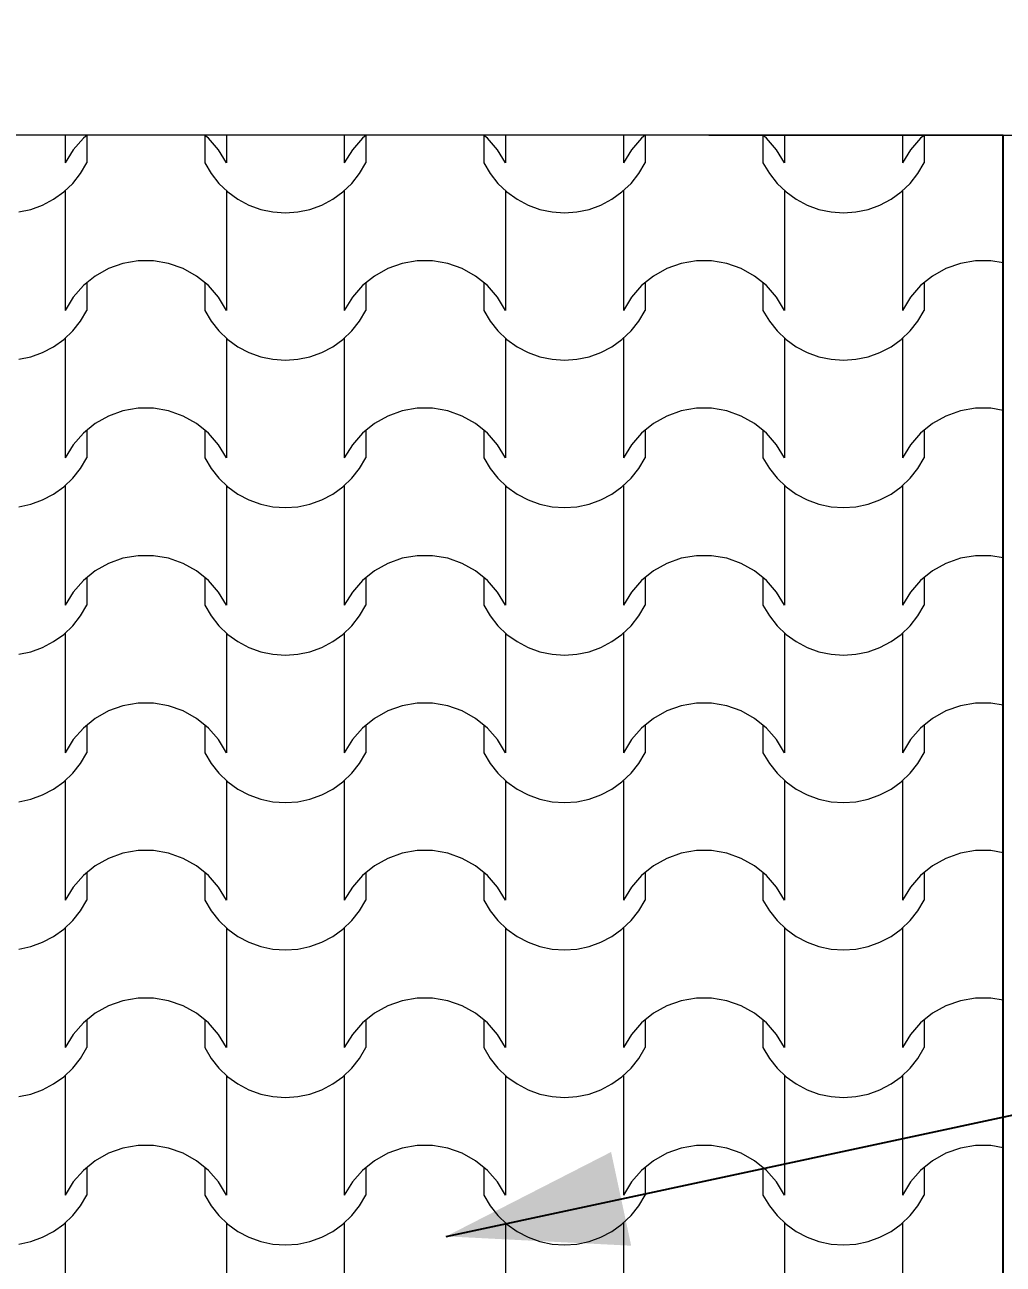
# Model space of a CAD drawing. Header units: millimetres. Extents: x 318905 to 439572, y -5133 to 105868.
# Drawn here: x 368847 to 369844, y 6483 to 7747 of the extents above; entities that cross this region are included whole.
import ezdxf

# ---------------------------------------------------------------- set-up
doc = ezdxf.new("R2010")
doc.units = ezdxf.units.MM
doc.header["$MEASUREMENT"] = 0
doc.linetypes.add('AStair_dashed', pattern=[1800, 800, -1000])
for name, color, linetype, lineweight in [('0_Stylo_No__98', 154, 'Continuous', 0), ('2D -  Dessin général_Stylo_No__1', 7, 'Continuous', 5), ('2D -  Dessin général_Stylo_No__21', 7, 'Continuous', 25), ('INTI_Etiquettes_Stylo_No__1', 7, 'Continuous', 5), ('OMBRES_Stylo_No__1', 7, 'Continuous', 5)]:
    doc.layers.add(name, color=color, linetype=linetype, lineweight=lineweight)
doc.layers.add('2D -  Dessin général_Stylo_No__81', color=7, linetype='Continuous', lineweight=13, true_color=0x6a6a6a)
doc.layers.add('OMBRES_Stylo_No__82', color=7, linetype='Continuous', lineweight=13, true_color=0xaaaaaa)
doc.styles.add('STYLE_GENERE_3', font='')
doc.styles.get('STYLE_GENERE_3').set_extended_font_data('Arial')
doc.dimstyles.new('STYLE_GENERE__1', dxfattribs={"dimtxt": 200, "dimasz": 142.5, "dimexe": 0.18, "dimexo": 500, "dimgap": 0.09, "dimtad": 0, "dimtih": 1, "dimtoh": 1, "dimlfac": 0.001, "dimzin": 0, "dimdsep": 46, "dimtxsty": 'STYLE_GENERE_3', "dimblk": 'ARROWHEAD_6', "dimblk1": 'ARROWHEAD_6', "dimblk2": 'ARROWHEAD_6', "dimcen": 0.09, "dimclrd": 154, "dimclre": 154, "dimclrt": 154, "dimazin": 0, "dimtfac": 1, "dimtdec": 4, "dimtmove": 0, "dimatfit": 3, "dimfxl": 0, "dimtolj": 1, "dimtzin": 0, "dimarcsym": 0})
doc.dimstyles.new('STYLE_GENERE__3', dxfattribs={"dimtxt": 0.18, "dimasz": 182.4, "dimexe": 0.18, "dimexo": 0.0625, "dimgap": 0.09, "dimtad": 0, "dimtih": 1, "dimtoh": 1, "dimdec": 4, "dimzin": 0, "dimdsep": 46, "dimcen": 0.09, "dimadec": 0, "dimazin": 0, "dimtfac": 1, "dimtdec": 4, "dimtmove": 0, "dimatfit": 3, "dimldrblk": 'ARROWHEAD_5', "dimfxl": 0, "dimtolj": 1, "dimtzin": 0, "dimarcsym": 0})

# ---------------------------------------------------------------- blocks, each defined once
blk = doc.blocks.new('*X107')
at = {"layer": 'OMBRES_Stylo_No__82', "linetype": 'Continuous'}
for p, q in [((368888.4, 7634.5), (368888.4, 7606.2)), ((368910.8, 7634.5), (368906.9, 7631.3)), ((368910.4, 7634.2), (368910.4, 7606.2)), ((369034.3, 7631.3), (369030.4, 7634.5)), ((369030.7, 7634.2), (369030.7, 7606.2)), ((369052.7, 7634.5), (369052.7, 7606.2)), ((369172.9, 7634.5), (369172.9, 7606.2)), ((369195.2, 7634.5), (369191.3, 7631.3)), ((369194.9, 7634.2), (369194.9, 7606.2)), ((369318.7, 7631.3), (369314.8, 7634.5)), ((369315.2, 7634.2), (369315.2, 7606.2)), ((369337.2, 7634.5), (369337.2, 7606.2)), ((369457.4, 7634.5), (369457.4, 7606.2)), ((369479.7, 7634.5), (369475.8, 7631.3)), ((369479.4, 7634.2), (369479.4, 7606.2)), ((369603.2, 7631.3), (369599.3, 7634.5)), ((369599.6, 7634.2), (369599.6, 7606.2)), ((369621.6, 7634.5), (369621.6, 7606.2)), ((369741.9, 7634.5), (369741.9, 7606.2)), ((369764.2, 7634.5), (369760.3, 7631.3)), ((369763.9, 7634.2), (369763.9, 7606.2)), ((368906.9, 7631.3), (368896.6, 7619.5)), ((369044.5, 7619.5), (369034.3, 7631.3)), ((369191.3, 7631.3), (369181.1, 7619.5)), ((369329, 7619.5), (369318.7, 7631.3)), ((369475.8, 7631.3), (369465.5, 7619.5)), ((369613.5, 7619.5), (369603.2, 7631.3)), ((369760.3, 7631.3), (369750, 7619.5)), ((368896.6, 7619.5), (368888.4, 7606.2)), ((369052.7, 7606.2), (369044.5, 7619.5)), ((369181.1, 7619.5), (369172.9, 7606.2)), ((369337.2, 7606.2), (369329, 7619.5)), ((369465.5, 7619.5), (369457.4, 7606.2)), ((369621.6, 7606.2), (369613.5, 7619.5)), ((369750, 7619.5), (369741.9, 7606.2)), ((368896.1, 7585.3), (368904, 7595.2)), ((368904, 7595.2), (368910.4, 7606.2)), ((369030.7, 7606.2), (369037.1, 7595.2)), ((369037.1, 7595.2), (369045, 7585.3)), ((369180.6, 7585.3), (369188.5, 7595.2)), ((369188.5, 7595.2), (369194.9, 7606.2)), ((369315.2, 7606.2), (369321.6, 7595.2)), ((369321.6, 7595.2), (369329.5, 7585.3)), ((369465.1, 7585.3), (369473, 7595.2)), ((369473, 7595.2), (369479.4, 7606.2)), ((369599.6, 7606.2), (369606.1, 7595.2)), ((369606.1, 7595.2), (369614, 7585.3)), ((369749.6, 7585.3), (369757.4, 7595.2)), ((369757.4, 7595.2), (369763.9, 7606.2)), ((368886.9, 7576.5), (368896.1, 7585.3)), ((369045, 7585.3), (369054.2, 7576.5)), ((369171.4, 7576.5), (369180.6, 7585.3)), ((369329.5, 7585.3), (369338.7, 7576.5)), ((369455.9, 7576.5), (369465.1, 7585.3)), ((369614, 7585.3), (369623.2, 7576.5)), ((369740.4, 7576.5), (369749.6, 7585.3)), ((368876.6, 7569.1), (368886.9, 7576.5)), ((368888.4, 7577.8), (368888.4, 7516.8)), ((369052.7, 7577.8), (369052.7, 7516.8)), ((369054.2, 7576.5), (369064.5, 7569.1)), ((369161.1, 7569.1), (369171.4, 7576.5)), ((369172.9, 7577.8), (369172.9, 7516.8)), ((369337.2, 7577.8), (369337.2, 7516.8)), ((369338.7, 7576.5), (369349, 7569.1)), ((369445.6, 7569.1), (369455.9, 7576.5)), ((369457.4, 7577.8), (369457.4, 7516.8)), ((369621.6, 7577.8), (369621.6, 7516.8)), ((369623.2, 7576.5), (369633.5, 7569.1)), ((369730.1, 7569.1), (369740.4, 7576.5)), ((369741.9, 7577.8), (369741.9, 7516.8)), ((368841, 7556.2), (368853.4, 7558.8)), ((368853.4, 7558.8), (368865.4, 7563.1)), ((368865.4, 7563.1), (368876.6, 7569.1)), ((369064.5, 7569.1), (369075.7, 7563.1)), ((369075.7, 7563.1), (369087.7, 7558.8)), ((369087.7, 7558.8), (369100.1, 7556.2)), ((369125.5, 7556.2), (369137.9, 7558.8)), ((369137.9, 7558.8), (369149.9, 7563.1)), ((369149.9, 7563.1), (369161.1, 7569.1)), ((369349, 7569.1), (369360.2, 7563.1)), ((369360.2, 7563.1), (369372.2, 7558.8)), ((369372.2, 7558.8), (369384.6, 7556.2)), ((369410, 7556.2), (369422.4, 7558.8)), ((369422.4, 7558.8), (369434.3, 7563.1)), ((369434.3, 7563.1), (369445.6, 7569.1)), ((369633.5, 7569.1), (369644.7, 7563.1)), ((369644.7, 7563.1), (369656.7, 7558.8)), ((369656.7, 7558.8), (369669.1, 7556.2)), ((369694.4, 7556.2), (369706.9, 7558.8)), ((369706.9, 7558.8), (369718.8, 7563.1)), ((369718.8, 7563.1), (369730.1, 7569.1)), ((369100.1, 7556.2), (369112.8, 7555.3)), ((369112.8, 7555.3), (369125.5, 7556.2)), ((369384.6, 7556.2), (369397.3, 7555.3)), ((369397.3, 7555.3), (369410, 7556.2)), ((369669.1, 7556.2), (369681.8, 7555.3)), ((369681.8, 7555.3), (369694.4, 7556.2)), ((368888.4, 7516.8), (368888.4, 7455.8)), ((368962.7, 7506.3), (368947.3, 7503.7)), ((368970.6, 7506.3), (368962.7, 7506.3)), ((368978.4, 7506.3), (368970.6, 7506.3)), ((368993.8, 7503.7), (368978.4, 7506.3)), ((369052.7, 7516.8), (369052.7, 7455.8)), ((369172.9, 7516.8), (369172.9, 7455.8)), ((369247.2, 7506.3), (369231.8, 7503.7)), ((369255, 7506.3), (369247.2, 7506.3)), ((369262.9, 7506.3), (369255, 7506.3)), ((369278.3, 7503.7), (369262.9, 7506.3)), ((369337.2, 7516.8), (369337.2, 7455.8)), ((369457.4, 7516.8), (369457.4, 7455.8)), ((369531.7, 7506.3), (369516.3, 7503.7)), ((369539.5, 7506.3), (369531.7, 7506.3)), ((369547.3, 7506.3), (369539.5, 7506.3)), ((369562.7, 7503.7), (369547.3, 7506.3)), ((369621.6, 7516.8), (369621.6, 7455.8)), ((369741.9, 7516.8), (369741.9, 7455.8)), ((369816.2, 7506.3), (369800.8, 7503.7)), ((369824, 7506.3), (369816.2, 7506.3)), ((369831.8, 7506.3), (369824, 7506.3)), ((369844.5, 7504.2), (369831.8, 7506.3)), ((368932.6, 7498.5), (368919, 7490.8)), ((368947.3, 7503.7), (368932.6, 7498.5)), ((369008.5, 7498.5), (368993.8, 7503.7)), ((369022.1, 7490.8), (369008.5, 7498.5)), ((369217.1, 7498.5), (369203.5, 7490.8)), ((369231.8, 7503.7), (369217.1, 7498.5)), ((369293, 7498.5), (369278.3, 7503.7)), ((369306.6, 7490.8), (369293, 7498.5)), ((369501.6, 7498.5), (369487.9, 7490.8)), ((369516.3, 7503.7), (369501.6, 7498.5)), ((369577.5, 7498.5), (369562.7, 7503.7)), ((369591.1, 7490.8), (369577.5, 7498.5)), ((369786.1, 7498.5), (369772.4, 7490.8)), ((369800.8, 7503.7), (369786.1, 7498.5)), ((368906.9, 7481), (368896.6, 7469.2)), ((368919, 7490.8), (368906.9, 7481)), ((368910.4, 7483.9), (368910.4, 7455.8)), ((369034.3, 7481), (369022.1, 7490.8)), ((369030.7, 7483.9), (369030.7, 7455.8)), ((369044.5, 7469.2), (369034.3, 7481)), ((369191.3, 7481), (369181.1, 7469.2)), ((369203.5, 7490.8), (369191.3, 7481)), ((369194.9, 7483.9), (369194.9, 7455.8)), ((369318.7, 7481), (369306.6, 7490.8)), ((369315.2, 7483.9), (369315.2, 7455.8)), ((369329, 7469.2), (369318.7, 7481)), ((369475.8, 7481), (369465.5, 7469.2)), ((369487.9, 7490.8), (369475.8, 7481)), ((369479.4, 7483.9), (369479.4, 7455.8)), ((369603.2, 7481), (369591.1, 7490.8)), ((369599.6, 7483.9), (369599.6, 7455.8)), ((369613.5, 7469.2), (369603.2, 7481)), ((369760.3, 7481), (369750, 7469.2)), ((369772.4, 7490.8), (369760.3, 7481)), ((369763.9, 7483.9), (369763.9, 7455.8)), ((368896.6, 7469.2), (368888.4, 7455.8)), ((369052.7, 7455.8), (369044.5, 7469.2)), ((369181.1, 7469.2), (369172.9, 7455.8)), ((369337.2, 7455.8), (369329, 7469.2)), ((369465.5, 7469.2), (369457.4, 7455.8)), ((369621.6, 7455.8), (369613.5, 7469.2)), ((369750, 7469.2), (369741.9, 7455.8)), ((368904, 7444.9), (368910.4, 7455.8)), ((369030.7, 7455.8), (369037.1, 7444.9)), ((369188.5, 7444.9), (369194.9, 7455.8)), ((369315.2, 7455.8), (369321.6, 7444.9)), ((369473, 7444.9), (369479.4, 7455.8)), ((369599.6, 7455.8), (369606.1, 7444.9)), ((369757.4, 7444.9), (369763.9, 7455.8)), ((368896.1, 7434.9), (368904, 7444.9)), ((369037.1, 7444.9), (369045, 7434.9)), ((369180.6, 7434.9), (369188.5, 7444.9)), ((369321.6, 7444.9), (369329.5, 7434.9)), ((369465.1, 7434.9), (369473, 7444.9)), ((369606.1, 7444.9), (369614, 7434.9)), ((369749.6, 7434.9), (369757.4, 7444.9)), ((368886.9, 7426.2), (368896.1, 7434.9)), ((369045, 7434.9), (369054.2, 7426.2)), ((369171.4, 7426.2), (369180.6, 7434.9)), ((369329.5, 7434.9), (369338.7, 7426.2)), ((369455.9, 7426.2), (369465.1, 7434.9)), ((369614, 7434.9), (369623.2, 7426.2)), ((369740.4, 7426.2), (369749.6, 7434.9)), ((368865.4, 7412.8), (368876.6, 7418.7)), ((368876.6, 7418.7), (368886.9, 7426.2)), ((368888.4, 7427.4), (368888.4, 7366.5)), ((369052.7, 7427.4), (369052.7, 7366.5)), ((369054.2, 7426.2), (369064.5, 7418.7)), ((369064.5, 7418.7), (369075.7, 7412.8)), ((369149.9, 7412.8), (369161.1, 7418.7)), ((369161.1, 7418.7), (369171.4, 7426.2)), ((369172.9, 7427.4), (369172.9, 7366.5)), ((369337.2, 7427.4), (369337.2, 7366.5)), ((369338.7, 7426.2), (369349, 7418.7)), ((369349, 7418.7), (369360.2, 7412.8)), ((369434.3, 7412.8), (369445.6, 7418.7)), ((369445.6, 7418.7), (369455.9, 7426.2)), ((369457.4, 7427.4), (369457.4, 7366.5)), ((369621.6, 7427.4), (369621.6, 7366.5)), ((369623.2, 7426.2), (369633.5, 7418.7)), ((369633.5, 7418.7), (369644.7, 7412.8)), ((369718.8, 7412.8), (369730.1, 7418.7)), ((369730.1, 7418.7), (369740.4, 7426.2)), ((369741.9, 7427.4), (369741.9, 7366.5)), ((368841, 7405.9), (368853.4, 7408.5)), ((368853.4, 7408.5), (368865.4, 7412.8)), ((369075.7, 7412.8), (369087.7, 7408.5)), ((369087.7, 7408.5), (369100.1, 7405.9)), ((369100.1, 7405.9), (369112.8, 7405)), ((369112.8, 7405), (369125.5, 7405.9)), ((369125.5, 7405.9), (369137.9, 7408.5)), ((369137.9, 7408.5), (369149.9, 7412.8)), ((369360.2, 7412.8), (369372.2, 7408.5)), ((369372.2, 7408.5), (369384.6, 7405.9)), ((369384.6, 7405.9), (369397.3, 7405)), ((369397.3, 7405), (369410, 7405.9)), ((369410, 7405.9), (369422.4, 7408.5)), ((369422.4, 7408.5), (369434.3, 7412.8)), ((369644.7, 7412.8), (369656.7, 7408.5)), ((369656.7, 7408.5), (369669.1, 7405.9)), ((369669.1, 7405.9), (369681.8, 7405)), ((369681.8, 7405), (369694.4, 7405.9)), ((369694.4, 7405.9), (369706.9, 7408.5)), ((369706.9, 7408.5), (369718.8, 7412.8)), ((368888.4, 7366.5), (368888.4, 7305.5)), ((368962.7, 7356), (368947.3, 7353.4)), ((368970.6, 7356), (368962.7, 7356)), ((368978.4, 7356), (368970.6, 7356)), ((368993.8, 7353.4), (368978.4, 7356)), ((369052.7, 7366.5), (369052.7, 7305.5)), ((369172.9, 7366.5), (369172.9, 7305.5)), ((369247.2, 7356), (369231.8, 7353.4)), ((369255, 7356), (369247.2, 7356)), ((369262.9, 7356), (369255, 7356)), ((369278.3, 7353.4), (369262.9, 7356)), ((369337.2, 7366.5), (369337.2, 7305.5)), ((369457.4, 7366.5), (369457.4, 7305.5)), ((369531.7, 7356), (369516.3, 7353.4)), ((369539.5, 7356), (369531.7, 7356)), ((369547.3, 7356), (369539.5, 7356)), ((369562.7, 7353.4), (369547.3, 7356)), ((369621.6, 7366.5), (369621.6, 7305.5)), ((369741.9, 7366.5), (369741.9, 7305.5)), ((369816.2, 7356), (369800.8, 7353.4)), ((369824, 7356), (369816.2, 7356)), ((369831.8, 7356), (369824, 7356)), ((369844.5, 7353.8), (369831.8, 7356)), ((368932.6, 7348.1), (368919, 7340.5)), ((368947.3, 7353.4), (368932.6, 7348.1)), ((369008.5, 7348.1), (368993.8, 7353.4)), ((369022.1, 7340.5), (369008.5, 7348.1)), ((369217.1, 7348.1), (369203.5, 7340.5)), ((369231.8, 7353.4), (369217.1, 7348.1)), ((369293, 7348.1), (369278.3, 7353.4)), ((369306.6, 7340.5), (369293, 7348.1)), ((369501.6, 7348.1), (369487.9, 7340.5)), ((369516.3, 7353.4), (369501.6, 7348.1)), ((369577.5, 7348.1), (369562.7, 7353.4)), ((369591.1, 7340.5), (369577.5, 7348.1)), ((369786.1, 7348.1), (369772.4, 7340.5)), ((369800.8, 7353.4), (369786.1, 7348.1)), ((368906.9, 7330.6), (368896.6, 7318.8)), ((368919, 7340.5), (368906.9, 7330.6)), ((368910.4, 7333.5), (368910.4, 7305.5)), ((369034.3, 7330.6), (369022.1, 7340.5)), ((369030.7, 7333.5), (369030.7, 7305.5)), ((369044.5, 7318.8), (369034.3, 7330.6)), ((369191.3, 7330.6), (369181.1, 7318.8)), ((369203.5, 7340.5), (369191.3, 7330.6)), ((369194.9, 7333.5), (369194.9, 7305.5)), ((369318.7, 7330.6), (369306.6, 7340.5)), ((369315.2, 7333.5), (369315.2, 7305.5)), ((369329, 7318.8), (369318.7, 7330.6)), ((369475.8, 7330.6), (369465.5, 7318.8)), ((369487.9, 7340.5), (369475.8, 7330.6)), ((369479.4, 7333.5), (369479.4, 7305.5)), ((369603.2, 7330.6), (369591.1, 7340.5)), ((369599.6, 7333.5), (369599.6, 7305.5)), ((369613.5, 7318.8), (369603.2, 7330.6)), ((369760.3, 7330.6), (369750, 7318.8)), ((369772.4, 7340.5), (369760.3, 7330.6)), ((369763.9, 7333.5), (369763.9, 7305.5)), ((368896.6, 7318.8), (368888.4, 7305.5)), ((369052.7, 7305.5), (369044.5, 7318.8)), ((369181.1, 7318.8), (369172.9, 7305.5)), ((369337.2, 7305.5), (369329, 7318.8)), ((369465.5, 7318.8), (369457.4, 7305.5)), ((369621.6, 7305.5), (369613.5, 7318.8)), ((369750, 7318.8), (369741.9, 7305.5)), ((368904, 7294.5), (368910.4, 7305.5)), ((369030.7, 7305.5), (369037.1, 7294.5)), ((369188.5, 7294.5), (369194.9, 7305.5)), ((369315.2, 7305.5), (369321.6, 7294.5)), ((369473, 7294.5), (369479.4, 7305.5)), ((369599.6, 7305.5), (369606.1, 7294.5)), ((369757.4, 7294.5), (369763.9, 7305.5)), ((368896.1, 7284.6), (368904, 7294.5)), ((369037.1, 7294.5), (369045, 7284.6)), ((369180.6, 7284.6), (369188.5, 7294.5)), ((369321.6, 7294.5), (369329.5, 7284.6)), ((369465.1, 7284.6), (369473, 7294.5)), ((369606.1, 7294.5), (369614, 7284.6)), ((369749.6, 7284.6), (369757.4, 7294.5)), ((368886.9, 7275.8), (368896.1, 7284.6)), ((369045, 7284.6), (369054.2, 7275.8)), ((369171.4, 7275.8), (369180.6, 7284.6)), ((369329.5, 7284.6), (369338.7, 7275.8)), ((369455.9, 7275.8), (369465.1, 7284.6)), ((369614, 7284.6), (369623.2, 7275.8)), ((369740.4, 7275.8), (369749.6, 7284.6)), ((368865.4, 7262.5), (368876.6, 7268.4)), ((368876.6, 7268.4), (368886.9, 7275.8)), ((368888.4, 7277.1), (368888.4, 7216.1)), ((369052.7, 7277.1), (369052.7, 7216.1)), ((369054.2, 7275.8), (369064.5, 7268.4)), ((369064.5, 7268.4), (369075.7, 7262.5)), ((369149.9, 7262.5), (369161.1, 7268.4)), ((369161.1, 7268.4), (369171.4, 7275.8)), ((369172.9, 7277.1), (369172.9, 7216.1)), ((369337.2, 7277.1), (369337.2, 7216.1)), ((369338.7, 7275.8), (369349, 7268.4)), ((369349, 7268.4), (369360.2, 7262.5)), ((369434.3, 7262.5), (369445.6, 7268.4)), ((369445.6, 7268.4), (369455.9, 7275.8)), ((369457.4, 7277.1), (369457.4, 7216.1)), ((369621.6, 7277.1), (369621.6, 7216.1)), ((369623.2, 7275.8), (369633.5, 7268.4)), ((369633.5, 7268.4), (369644.7, 7262.5)), ((369718.8, 7262.5), (369730.1, 7268.4)), ((369730.1, 7268.4), (369740.4, 7275.8)), ((369741.9, 7277.1), (369741.9, 7216.1)), ((368841, 7255.5), (368853.4, 7258.2)), ((368853.4, 7258.2), (368865.4, 7262.5)), ((369075.7, 7262.5), (369087.7, 7258.2)), ((369087.7, 7258.2), (369100.1, 7255.5)), ((369100.1, 7255.5), (369112.8, 7254.7)), ((369112.8, 7254.7), (369125.5, 7255.5)), ((369125.5, 7255.5), (369137.9, 7258.2)), ((369137.9, 7258.2), (369149.9, 7262.5)), ((369360.2, 7262.5), (369372.2, 7258.2)), ((369372.2, 7258.2), (369384.6, 7255.5)), ((369384.6, 7255.5), (369397.3, 7254.7)), ((369397.3, 7254.7), (369410, 7255.5)), ((369410, 7255.5), (369422.4, 7258.2)), ((369422.4, 7258.2), (369434.3, 7262.5)), ((369644.7, 7262.5), (369656.7, 7258.2)), ((369656.7, 7258.2), (369669.1, 7255.5)), ((369669.1, 7255.5), (369681.8, 7254.7)), ((369681.8, 7254.7), (369694.4, 7255.5)), ((369694.4, 7255.5), (369706.9, 7258.2)), ((369706.9, 7258.2), (369718.8, 7262.5)), ((368888.4, 7216.1), (368888.4, 7155.2)), ((369052.7, 7216.1), (369052.7, 7155.2)), ((369172.9, 7216.1), (369172.9, 7155.2)), ((369337.2, 7216.1), (369337.2, 7155.2)), ((369457.4, 7216.1), (369457.4, 7155.2)), ((369621.6, 7216.1), (369621.6, 7155.2)), ((369741.9, 7216.1), (369741.9, 7155.2)), ((368947.3, 7203), (368932.6, 7197.8)), ((368962.7, 7205.7), (368947.3, 7203)), ((368970.6, 7205.7), (368962.7, 7205.7)), ((368978.4, 7205.7), (368970.6, 7205.7)), ((368993.8, 7203), (368978.4, 7205.7)), ((369008.5, 7197.8), (368993.8, 7203)), ((369231.8, 7203), (369217.1, 7197.8)), ((369247.2, 7205.7), (369231.8, 7203)), ((369255, 7205.7), (369247.2, 7205.7)), ((369262.9, 7205.7), (369255, 7205.7)), ((369278.3, 7203), (369262.9, 7205.7)), ((369293, 7197.8), (369278.3, 7203)), ((369516.3, 7203), (369501.6, 7197.8)), ((369531.7, 7205.7), (369516.3, 7203)), ((369539.5, 7205.7), (369531.7, 7205.7)), ((369547.3, 7205.7), (369539.5, 7205.7)), ((369562.7, 7203), (369547.3, 7205.7)), ((369577.5, 7197.8), (369562.7, 7203)), ((369800.8, 7203), (369786.1, 7197.8)), ((369816.2, 7205.7), (369800.8, 7203)), ((369824, 7205.7), (369816.2, 7205.7)), ((369831.8, 7205.7), (369824, 7205.7)), ((369844.5, 7203.5), (369831.8, 7205.7)), ((368932.6, 7197.8), (368919, 7190.1)), ((369022.1, 7190.1), (369008.5, 7197.8)), ((369217.1, 7197.8), (369203.5, 7190.1)), ((369306.6, 7190.1), (369293, 7197.8)), ((369501.6, 7197.8), (369487.9, 7190.1)), ((369591.1, 7190.1), (369577.5, 7197.8)), ((369786.1, 7197.8), (369772.4, 7190.1)), ((368906.9, 7180.3), (368896.6, 7168.5)), ((368919, 7190.1), (368906.9, 7180.3)), ((368910.4, 7183.2), (368910.4, 7155.2)), ((369034.3, 7180.3), (369022.1, 7190.1)), ((369030.7, 7183.2), (369030.7, 7155.2)), ((369044.5, 7168.5), (369034.3, 7180.3)), ((369191.3, 7180.3), (369181.1, 7168.5)), ((369203.5, 7190.1), (369191.3, 7180.3)), ((369194.9, 7183.2), (369194.9, 7155.2)), ((369318.7, 7180.3), (369306.6, 7190.1)), ((369315.2, 7183.2), (369315.2, 7155.2)), ((369329, 7168.5), (369318.7, 7180.3)), ((369475.8, 7180.3), (369465.5, 7168.5)), ((369487.9, 7190.1), (369475.8, 7180.3)), ((369479.4, 7183.2), (369479.4, 7155.2)), ((369603.2, 7180.3), (369591.1, 7190.1)), ((369599.6, 7183.2), (369599.6, 7155.2)), ((369613.5, 7168.5), (369603.2, 7180.3)), ((369760.3, 7180.3), (369750, 7168.5)), ((369772.4, 7190.1), (369760.3, 7180.3)), ((369763.9, 7183.2), (369763.9, 7155.2)), ((368896.6, 7168.5), (368888.4, 7155.2)), ((369052.7, 7155.2), (369044.5, 7168.5)), ((369181.1, 7168.5), (369172.9, 7155.2)), ((369337.2, 7155.2), (369329, 7168.5)), ((369465.5, 7168.5), (369457.4, 7155.2)), ((369621.6, 7155.2), (369613.5, 7168.5)), ((369750, 7168.5), (369741.9, 7155.2)), ((368904, 7144.2), (368910.4, 7155.2)), ((369030.7, 7155.2), (369037.1, 7144.2)), ((369188.5, 7144.2), (369194.9, 7155.2)), ((369315.2, 7155.2), (369321.6, 7144.2)), ((369473, 7144.2), (369479.4, 7155.2)), ((369599.6, 7155.2), (369606.1, 7144.2)), ((369757.4, 7144.2), (369763.9, 7155.2)), ((368896.1, 7134.3), (368904, 7144.2)), ((369037.1, 7144.2), (369045, 7134.3)), ((369180.6, 7134.3), (369188.5, 7144.2)), ((369321.6, 7144.2), (369329.5, 7134.3)), ((369465.1, 7134.3), (369473, 7144.2)), ((369606.1, 7144.2), (369614, 7134.3)), ((369749.6, 7134.3), (369757.4, 7144.2)), ((368886.9, 7125.5), (368896.1, 7134.3)), ((369045, 7134.3), (369054.2, 7125.5)), ((369171.4, 7125.5), (369180.6, 7134.3)), ((369329.5, 7134.3), (369338.7, 7125.5)), ((369455.9, 7125.5), (369465.1, 7134.3)), ((369614, 7134.3), (369623.2, 7125.5)), ((369740.4, 7125.5), (369749.6, 7134.3)), ((368865.4, 7112.1), (368876.6, 7118.1)), ((368876.6, 7118.1), (368886.9, 7125.5)), ((368888.4, 7126.8), (368888.4, 7065.8)), ((369052.7, 7126.8), (369052.7, 7065.8)), ((369054.2, 7125.5), (369064.5, 7118.1)), ((369064.5, 7118.1), (369075.7, 7112.1)), ((369149.9, 7112.1), (369161.1, 7118.1)), ((369161.1, 7118.1), (369171.4, 7125.5)), ((369172.9, 7126.8), (369172.9, 7065.8)), ((369337.2, 7126.8), (369337.2, 7065.8)), ((369338.7, 7125.5), (369349, 7118.1)), ((369349, 7118.1), (369360.2, 7112.1)), ((369434.3, 7112.1), (369445.6, 7118.1)), ((369445.6, 7118.1), (369455.9, 7125.5)), ((369457.4, 7126.8), (369457.4, 7065.8)), ((369621.6, 7126.8), (369621.6, 7065.8)), ((369623.2, 7125.5), (369633.5, 7118.1)), ((369633.5, 7118.1), (369644.7, 7112.1)), ((369718.8, 7112.1), (369730.1, 7118.1)), ((369730.1, 7118.1), (369740.4, 7125.5)), ((369741.9, 7126.8), (369741.9, 7065.8)), ((368841, 7105.2), (368853.4, 7107.8)), ((368853.4, 7107.8), (368865.4, 7112.1)), ((369075.7, 7112.1), (369087.7, 7107.8)), ((369087.7, 7107.8), (369100.1, 7105.2)), ((369100.1, 7105.2), (369112.8, 7104.3)), ((369112.8, 7104.3), (369125.5, 7105.2)), ((369125.5, 7105.2), (369137.9, 7107.8)), ((369137.9, 7107.8), (369149.9, 7112.1)), ((369360.2, 7112.1), (369372.2, 7107.8)), ((369372.2, 7107.8), (369384.6, 7105.2)), ((369384.6, 7105.2), (369397.3, 7104.3)), ((369397.3, 7104.3), (369410, 7105.2)), ((369410, 7105.2), (369422.4, 7107.8)), ((369422.4, 7107.8), (369434.3, 7112.1)), ((369644.7, 7112.1), (369656.7, 7107.8)), ((369656.7, 7107.8), (369669.1, 7105.2)), ((369669.1, 7105.2), (369681.8, 7104.3)), ((369681.8, 7104.3), (369694.4, 7105.2)), ((369694.4, 7105.2), (369706.9, 7107.8)), ((369706.9, 7107.8), (369718.8, 7112.1)), ((368888.4, 7065.8), (368888.4, 7004.8)), ((369052.7, 7065.8), (369052.7, 7004.8)), ((369172.9, 7065.8), (369172.9, 7004.8)), ((369337.2, 7065.8), (369337.2, 7004.8)), ((369457.4, 7065.8), (369457.4, 7004.8)), ((369621.6, 7065.8), (369621.6, 7004.8)), ((369741.9, 7065.8), (369741.9, 7004.8)), ((368947.3, 7052.7), (368932.6, 7047.4)), ((368962.7, 7055.3), (368947.3, 7052.7)), ((368970.6, 7055.3), (368962.7, 7055.3)), ((368978.4, 7055.3), (368970.6, 7055.3)), ((368993.8, 7052.7), (368978.4, 7055.3)), ((369008.5, 7047.4), (368993.8, 7052.7)), ((369231.8, 7052.7), (369217.1, 7047.4)), ((369247.2, 7055.3), (369231.8, 7052.7)), ((369255, 7055.3), (369247.2, 7055.3)), ((369262.9, 7055.3), (369255, 7055.3)), ((369278.3, 7052.7), (369262.9, 7055.3)), ((369293, 7047.4), (369278.3, 7052.7)), ((369516.3, 7052.7), (369501.6, 7047.4)), ((369531.7, 7055.3), (369516.3, 7052.7)), ((369539.5, 7055.3), (369531.7, 7055.3)), ((369547.3, 7055.3), (369539.5, 7055.3)), ((369562.7, 7052.7), (369547.3, 7055.3)), ((369577.5, 7047.4), (369562.7, 7052.7)), ((369800.8, 7052.7), (369786.1, 7047.4)), ((369816.2, 7055.3), (369800.8, 7052.7)), ((369824, 7055.3), (369816.2, 7055.3)), ((369831.8, 7055.3), (369824, 7055.3)), ((369844.5, 7053.2), (369831.8, 7055.3)), ((368919, 7039.8), (368906.9, 7029.9)), ((368932.6, 7047.4), (368919, 7039.8)), ((369022.1, 7039.8), (369008.5, 7047.4)), ((369034.3, 7029.9), (369022.1, 7039.8)), ((369203.5, 7039.8), (369191.3, 7029.9)), ((369217.1, 7047.4), (369203.5, 7039.8)), ((369306.6, 7039.8), (369293, 7047.4)), ((369318.7, 7029.9), (369306.6, 7039.8)), ((369487.9, 7039.8), (369475.8, 7029.9)), ((369501.6, 7047.4), (369487.9, 7039.8)), ((369591.1, 7039.8), (369577.5, 7047.4)), ((369603.2, 7029.9), (369591.1, 7039.8)), ((369772.4, 7039.8), (369760.3, 7029.9)), ((369786.1, 7047.4), (369772.4, 7039.8)), ((368906.9, 7029.9), (368896.6, 7018.2)), ((368910.4, 7032.9), (368910.4, 7004.8)), ((369030.7, 7032.9), (369030.7, 7004.8)), ((369044.5, 7018.2), (369034.3, 7029.9)), ((369191.3, 7029.9), (369181.1, 7018.2)), ((369194.9, 7032.9), (369194.9, 7004.8)), ((369315.2, 7032.9), (369315.2, 7004.8)), ((369329, 7018.2), (369318.7, 7029.9)), ((369475.8, 7029.9), (369465.5, 7018.2)), ((369479.4, 7032.9), (369479.4, 7004.8)), ((369599.6, 7032.9), (369599.6, 7004.8)), ((369613.5, 7018.2), (369603.2, 7029.9)), ((369760.3, 7029.9), (369750, 7018.2)), ((369763.9, 7032.9), (369763.9, 7004.8)), ((368896.6, 7018.2), (368888.4, 7004.8)), ((369052.7, 7004.8), (369044.5, 7018.2)), ((369181.1, 7018.2), (369172.9, 7004.8)), ((369337.2, 7004.8), (369329, 7018.2)), ((369465.5, 7018.2), (369457.4, 7004.8)), ((369621.6, 7004.8), (369613.5, 7018.2)), ((369750, 7018.2), (369741.9, 7004.8)), ((368904, 6993.9), (368910.4, 7004.8)), ((369030.7, 7004.8), (369037.1, 6993.9)), ((369188.5, 6993.9), (369194.9, 7004.8)), ((369315.2, 7004.8), (369321.6, 6993.9)), ((369473, 6993.9), (369479.4, 7004.8)), ((369599.6, 7004.8), (369606.1, 6993.9)), ((369757.4, 6993.9), (369763.9, 7004.8)), ((368896.1, 6983.9), (368904, 6993.9)), ((369037.1, 6993.9), (369045, 6983.9)), ((369180.6, 6983.9), (369188.5, 6993.9)), ((369321.6, 6993.9), (369329.5, 6983.9)), ((369465.1, 6983.9), (369473, 6993.9)), ((369606.1, 6993.9), (369614, 6983.9)), ((369749.6, 6983.9), (369757.4, 6993.9)), ((368886.9, 6975.1), (368896.1, 6983.9)), ((368888.4, 6976.4), (368888.4, 6915.5)), ((369045, 6983.9), (369054.2, 6975.1)), ((369052.7, 6976.4), (369052.7, 6915.5)), ((369171.4, 6975.1), (369180.6, 6983.9)), ((369172.9, 6976.4), (369172.9, 6915.5)), ((369329.5, 6983.9), (369338.7, 6975.1)), ((369337.2, 6976.4), (369337.2, 6915.5)), ((369455.9, 6975.1), (369465.1, 6983.9)), ((369457.4, 6976.4), (369457.4, 6915.5)), ((369614, 6983.9), (369623.2, 6975.1)), ((369621.6, 6976.4), (369621.6, 6915.5)), ((369740.4, 6975.1), (369749.6, 6983.9)), ((369741.9, 6976.4), (369741.9, 6915.5)), ((368865.4, 6961.8), (368876.6, 6967.7)), ((368876.6, 6967.7), (368886.9, 6975.1)), ((369054.2, 6975.1), (369064.5, 6967.7)), ((369064.5, 6967.7), (369075.7, 6961.8)), ((369149.9, 6961.8), (369161.1, 6967.7)), ((369161.1, 6967.7), (369171.4, 6975.1)), ((369338.7, 6975.1), (369349, 6967.7)), ((369349, 6967.7), (369360.2, 6961.8)), ((369434.3, 6961.8), (369445.6, 6967.7)), ((369445.6, 6967.7), (369455.9, 6975.1)), ((369623.2, 6975.1), (369633.5, 6967.7)), ((369633.5, 6967.7), (369644.7, 6961.8)), ((369718.8, 6961.8), (369730.1, 6967.7)), ((369730.1, 6967.7), (369740.4, 6975.1)), ((368841, 6954.9), (368853.4, 6957.5)), ((368853.4, 6957.5), (368865.4, 6961.8)), ((369075.7, 6961.8), (369087.7, 6957.5)), ((369087.7, 6957.5), (369100.1, 6954.9)), ((369100.1, 6954.9), (369112.8, 6954)), ((369112.8, 6954), (369125.5, 6954.9)), ((369125.5, 6954.9), (369137.9, 6957.5)), ((369137.9, 6957.5), (369149.9, 6961.8)), ((369360.2, 6961.8), (369372.2, 6957.5)), ((369372.2, 6957.5), (369384.6, 6954.9)), ((369384.6, 6954.9), (369397.3, 6954)), ((369397.3, 6954), (369410, 6954.9)), ((369410, 6954.9), (369422.4, 6957.5)), ((369422.4, 6957.5), (369434.3, 6961.8)), ((369644.7, 6961.8), (369656.7, 6957.5)), ((369656.7, 6957.5), (369669.1, 6954.9)), ((369669.1, 6954.9), (369681.8, 6954)), ((369681.8, 6954), (369694.4, 6954.9)), ((369694.4, 6954.9), (369706.9, 6957.5)), ((369706.9, 6957.5), (369718.8, 6961.8)), ((368888.4, 6915.5), (368888.4, 6854.5)), ((369052.7, 6915.5), (369052.7, 6854.5)), ((369172.9, 6915.5), (369172.9, 6854.5)), ((369337.2, 6915.5), (369337.2, 6854.5)), ((369457.4, 6915.5), (369457.4, 6854.5)), ((369621.6, 6915.5), (369621.6, 6854.5)), ((369741.9, 6915.5), (369741.9, 6854.5)), ((368947.3, 6902.3), (368932.6, 6897.1)), ((368962.7, 6905), (368947.3, 6902.3)), ((368970.6, 6905), (368962.7, 6905)), ((368978.4, 6905), (368970.6, 6905)), ((368993.8, 6902.3), (368978.4, 6905)), ((369008.5, 6897.1), (368993.8, 6902.3)), ((369231.8, 6902.3), (369217.1, 6897.1)), ((369247.2, 6905), (369231.8, 6902.3)), ((369255, 6905), (369247.2, 6905)), ((369262.9, 6905), (369255, 6905)), ((369278.3, 6902.3), (369262.9, 6905)), ((369293, 6897.1), (369278.3, 6902.3)), ((369516.3, 6902.3), (369501.6, 6897.1)), ((369531.7, 6905), (369516.3, 6902.3)), ((369539.5, 6905), (369531.7, 6905)), ((369547.3, 6905), (369539.5, 6905)), ((369562.7, 6902.3), (369547.3, 6905)), ((369577.5, 6897.1), (369562.7, 6902.3)), ((369800.8, 6902.3), (369786.1, 6897.1)), ((369816.2, 6905), (369800.8, 6902.3)), ((369824, 6905), (369816.2, 6905)), ((369831.8, 6905), (369824, 6905)), ((369844.5, 6902.8), (369831.8, 6905)), ((368919, 6889.5), (368906.9, 6879.6)), ((368932.6, 6897.1), (368919, 6889.5)), ((369022.1, 6889.5), (369008.5, 6897.1)), ((369034.3, 6879.6), (369022.1, 6889.5)), ((369203.5, 6889.5), (369191.3, 6879.6)), ((369217.1, 6897.1), (369203.5, 6889.5)), ((369306.6, 6889.5), (369293, 6897.1)), ((369318.7, 6879.6), (369306.6, 6889.5)), ((369487.9, 6889.5), (369475.8, 6879.6)), ((369501.6, 6897.1), (369487.9, 6889.5)), ((369591.1, 6889.5), (369577.5, 6897.1)), ((369603.2, 6879.6), (369591.1, 6889.5)), ((369772.4, 6889.5), (369760.3, 6879.6)), ((369786.1, 6897.1), (369772.4, 6889.5)), ((368906.9, 6879.6), (368896.6, 6867.8)), ((368910.4, 6882.5), (368910.4, 6854.5)), ((369030.7, 6882.5), (369030.7, 6854.5)), ((369044.5, 6867.8), (369034.3, 6879.6)), ((369191.3, 6879.6), (369181.1, 6867.8)), ((369194.9, 6882.5), (369194.9, 6854.5)), ((369315.2, 6882.5), (369315.2, 6854.5)), ((369329, 6867.8), (369318.7, 6879.6)), ((369475.8, 6879.6), (369465.5, 6867.8)), ((369479.4, 6882.5), (369479.4, 6854.5)), ((369599.6, 6882.5), (369599.6, 6854.5)), ((369613.5, 6867.8), (369603.2, 6879.6)), ((369760.3, 6879.6), (369750, 6867.8)), ((369763.9, 6882.5), (369763.9, 6854.5)), ((368896.6, 6867.8), (368888.4, 6854.5)), ((369052.7, 6854.5), (369044.5, 6867.8)), ((369181.1, 6867.8), (369172.9, 6854.5)), ((369337.2, 6854.5), (369329, 6867.8)), ((369465.5, 6867.8), (369457.4, 6854.5)), ((369621.6, 6854.5), (369613.5, 6867.8)), ((369750, 6867.8), (369741.9, 6854.5)), ((368904, 6843.5), (368910.4, 6854.5)), ((369030.7, 6854.5), (369037.1, 6843.5)), ((369188.5, 6843.5), (369194.9, 6854.5)), ((369315.2, 6854.5), (369321.6, 6843.5)), ((369473, 6843.5), (369479.4, 6854.5)), ((369599.6, 6854.5), (369606.1, 6843.5)), ((369757.4, 6843.5), (369763.9, 6854.5)), ((368896.1, 6833.6), (368904, 6843.5)), ((369037.1, 6843.5), (369045, 6833.6)), ((369180.6, 6833.6), (369188.5, 6843.5)), ((369321.6, 6843.5), (369329.5, 6833.6)), ((369465.1, 6833.6), (369473, 6843.5)), ((369606.1, 6843.5), (369614, 6833.6)), ((369749.6, 6833.6), (369757.4, 6843.5)), ((368876.6, 6817.4), (368886.9, 6824.8)), ((368886.9, 6824.8), (368896.1, 6833.6)), ((368888.4, 6826.1), (368888.4, 6765.1)), ((369045, 6833.6), (369054.2, 6824.8)), ((369052.7, 6826.1), (369052.7, 6765.1)), ((369054.2, 6824.8), (369064.5, 6817.4)), ((369161.1, 6817.4), (369171.4, 6824.8)), ((369171.4, 6824.8), (369180.6, 6833.6)), ((369172.9, 6826.1), (369172.9, 6765.1)), ((369329.5, 6833.6), (369338.7, 6824.8)), ((369337.2, 6826.1), (369337.2, 6765.1)), ((369338.7, 6824.8), (369349, 6817.4)), ((369445.6, 6817.4), (369455.9, 6824.8)), ((369455.9, 6824.8), (369465.1, 6833.6)), ((369457.4, 6826.1), (369457.4, 6765.1)), ((369614, 6833.6), (369623.2, 6824.8)), ((369621.6, 6826.1), (369621.6, 6765.1)), ((369623.2, 6824.8), (369633.5, 6817.4)), ((369730.1, 6817.4), (369740.4, 6824.8)), ((369740.4, 6824.8), (369749.6, 6833.6)), ((369741.9, 6826.1), (369741.9, 6765.1)), ((368853.4, 6807.2), (368865.4, 6811.5)), ((368865.4, 6811.5), (368876.6, 6817.4)), ((369064.5, 6817.4), (369075.7, 6811.5)), ((369075.7, 6811.5), (369087.7, 6807.2)), ((369137.9, 6807.2), (369149.9, 6811.5)), ((369149.9, 6811.5), (369161.1, 6817.4)), ((369349, 6817.4), (369360.2, 6811.5)), ((369360.2, 6811.5), (369372.2, 6807.2)), ((369422.4, 6807.2), (369434.3, 6811.5)), ((369434.3, 6811.5), (369445.6, 6817.4)), ((369633.5, 6817.4), (369644.7, 6811.5)), ((369644.7, 6811.5), (369656.7, 6807.2)), ((369706.9, 6807.2), (369718.8, 6811.5)), ((369718.8, 6811.5), (369730.1, 6817.4)), ((368841, 6804.5), (368853.4, 6807.2)), ((369087.7, 6807.2), (369100.1, 6804.5)), ((369100.1, 6804.5), (369112.8, 6803.7)), ((369112.8, 6803.7), (369125.5, 6804.5)), ((369125.5, 6804.5), (369137.9, 6807.2)), ((369372.2, 6807.2), (369384.6, 6804.5)), ((369384.6, 6804.5), (369397.3, 6803.7)), ((369397.3, 6803.7), (369410, 6804.5)), ((369410, 6804.5), (369422.4, 6807.2)), ((369656.7, 6807.2), (369669.1, 6804.5)), ((369669.1, 6804.5), (369681.8, 6803.7)), ((369681.8, 6803.7), (369694.4, 6804.5)), ((369694.4, 6804.5), (369706.9, 6807.2)), ((368888.4, 6765.1), (368888.4, 6704.2)), ((369052.7, 6765.1), (369052.7, 6704.2)), ((369172.9, 6765.1), (369172.9, 6704.2)), ((369337.2, 6765.1), (369337.2, 6704.2)), ((369457.4, 6765.1), (369457.4, 6704.2)), ((369621.6, 6765.1), (369621.6, 6704.2)), ((369741.9, 6765.1), (369741.9, 6704.2)), ((368947.3, 6752), (368932.6, 6746.8)), ((368962.7, 6754.7), (368947.3, 6752)), ((368970.6, 6754.7), (368962.7, 6754.7)), ((368978.4, 6754.7), (368970.6, 6754.7)), ((368993.8, 6752), (368978.4, 6754.7)), ((369008.5, 6746.8), (368993.8, 6752)), ((369231.8, 6752), (369217.1, 6746.8)), ((369247.2, 6754.7), (369231.8, 6752)), ((369255, 6754.7), (369247.2, 6754.7)), ((369262.9, 6754.7), (369255, 6754.7)), ((369278.3, 6752), (369262.9, 6754.7)), ((369293, 6746.8), (369278.3, 6752)), ((369516.3, 6752), (369501.6, 6746.8)), ((369531.7, 6754.7), (369516.3, 6752)), ((369539.5, 6754.7), (369531.7, 6754.7)), ((369547.3, 6754.7), (369539.5, 6754.7)), ((369562.7, 6752), (369547.3, 6754.7)), ((369577.5, 6746.8), (369562.7, 6752)), ((369800.8, 6752), (369786.1, 6746.8)), ((369816.2, 6754.7), (369800.8, 6752)), ((369824, 6754.7), (369816.2, 6754.7)), ((369831.8, 6754.7), (369824, 6754.7)), ((369844.5, 6752.5), (369831.8, 6754.7)), ((368919, 6739.1), (368906.9, 6729.3)), ((368932.6, 6746.8), (368919, 6739.1)), ((369022.1, 6739.1), (369008.5, 6746.8)), ((369034.3, 6729.3), (369022.1, 6739.1)), ((369203.5, 6739.1), (369191.3, 6729.3)), ((369217.1, 6746.8), (369203.5, 6739.1)), ((369306.6, 6739.1), (369293, 6746.8)), ((369318.7, 6729.3), (369306.6, 6739.1)), ((369487.9, 6739.1), (369475.8, 6729.3)), ((369501.6, 6746.8), (369487.9, 6739.1)), ((369591.1, 6739.1), (369577.5, 6746.8)), ((369603.2, 6729.3), (369591.1, 6739.1)), ((369772.4, 6739.1), (369760.3, 6729.3)), ((369786.1, 6746.8), (369772.4, 6739.1)), ((368906.9, 6729.3), (368896.6, 6717.5)), ((368910.4, 6732.2), (368910.4, 6704.2)), ((369030.7, 6732.2), (369030.7, 6704.2)), ((369044.5, 6717.5), (369034.3, 6729.3)), ((369191.3, 6729.3), (369181.1, 6717.5)), ((369194.9, 6732.2), (369194.9, 6704.2)), ((369315.2, 6732.2), (369315.2, 6704.2)), ((369329, 6717.5), (369318.7, 6729.3)), ((369475.8, 6729.3), (369465.5, 6717.5)), ((369479.4, 6732.2), (369479.4, 6704.2)), ((369599.6, 6732.2), (369599.6, 6704.2)), ((369613.5, 6717.5), (369603.2, 6729.3)), ((369760.3, 6729.3), (369750, 6717.5)), ((369763.9, 6732.2), (369763.9, 6704.2)), ((368896.6, 6717.5), (368888.4, 6704.2)), ((369052.7, 6704.2), (369044.5, 6717.5)), ((369181.1, 6717.5), (369172.9, 6704.2)), ((369337.2, 6704.2), (369329, 6717.5)), ((369465.5, 6717.5), (369457.4, 6704.2)), ((369621.6, 6704.2), (369613.5, 6717.5)), ((369750, 6717.5), (369741.9, 6704.2)), ((368904, 6693.2), (368910.4, 6704.2)), ((369030.7, 6704.2), (369037.1, 6693.2)), ((369188.5, 6693.2), (369194.9, 6704.2)), ((369315.2, 6704.2), (369321.6, 6693.2)), ((369473, 6693.2), (369479.4, 6704.2)), ((369599.6, 6704.2), (369606.1, 6693.2)), ((369757.4, 6693.2), (369763.9, 6704.2)), ((368896.1, 6683.2), (368904, 6693.2)), ((369037.1, 6693.2), (369045, 6683.2)), ((369180.6, 6683.2), (369188.5, 6693.2)), ((369321.6, 6693.2), (369329.5, 6683.2)), ((369465.1, 6683.2), (369473, 6693.2)), ((369606.1, 6693.2), (369614, 6683.2)), ((369749.6, 6683.2), (369757.4, 6693.2)), ((368876.6, 6667.1), (368886.9, 6674.5)), ((368886.9, 6674.5), (368896.1, 6683.2)), ((368888.4, 6675.8), (368888.4, 6614.8)), ((369045, 6683.2), (369054.2, 6674.5)), ((369052.7, 6675.8), (369052.7, 6614.8)), ((369054.2, 6674.5), (369064.5, 6667.1)), ((369161.1, 6667.1), (369171.4, 6674.5)), ((369171.4, 6674.5), (369180.6, 6683.2)), ((369172.9, 6675.8), (369172.9, 6614.8)), ((369329.5, 6683.2), (369338.7, 6674.5)), ((369337.2, 6675.8), (369337.2, 6614.8)), ((369338.7, 6674.5), (369349, 6667.1)), ((369445.6, 6667.1), (369455.9, 6674.5)), ((369455.9, 6674.5), (369465.1, 6683.2)), ((369457.4, 6675.8), (369457.4, 6614.8)), ((369614, 6683.2), (369623.2, 6674.5)), ((369621.6, 6675.8), (369621.6, 6614.8)), ((369623.2, 6674.5), (369633.5, 6667.1)), ((369730.1, 6667.1), (369740.4, 6674.5)), ((369740.4, 6674.5), (369749.6, 6683.2)), ((369741.9, 6675.8), (369741.9, 6614.8)), ((368853.4, 6656.8), (368865.4, 6661.1)), ((368865.4, 6661.1), (368876.6, 6667.1)), ((369064.5, 6667.1), (369075.7, 6661.1)), ((369075.7, 6661.1), (369087.7, 6656.8)), ((369137.9, 6656.8), (369149.9, 6661.1)), ((369149.9, 6661.1), (369161.1, 6667.1)), ((369349, 6667.1), (369360.2, 6661.1)), ((369360.2, 6661.1), (369372.2, 6656.8)), ((369422.4, 6656.8), (369434.3, 6661.1)), ((369434.3, 6661.1), (369445.6, 6667.1)), ((369633.5, 6667.1), (369644.7, 6661.1)), ((369644.7, 6661.1), (369656.7, 6656.8)), ((369706.9, 6656.8), (369718.8, 6661.1)), ((369718.8, 6661.1), (369730.1, 6667.1)), ((368841, 6654.2), (368853.4, 6656.8)), ((369087.7, 6656.8), (369100.1, 6654.2)), ((369100.1, 6654.2), (369112.8, 6653.3)), ((369112.8, 6653.3), (369125.5, 6654.2)), ((369125.5, 6654.2), (369137.9, 6656.8)), ((369372.2, 6656.8), (369384.6, 6654.2)), ((369384.6, 6654.2), (369397.3, 6653.3)), ((369397.3, 6653.3), (369410, 6654.2)), ((369410, 6654.2), (369422.4, 6656.8)), ((369656.7, 6656.8), (369669.1, 6654.2)), ((369669.1, 6654.2), (369681.8, 6653.3)), ((369681.8, 6653.3), (369694.4, 6654.2)), ((369694.4, 6654.2), (369706.9, 6656.8)), ((368888.4, 6614.8), (368888.4, 6553.8)), ((369052.7, 6614.8), (369052.7, 6553.8)), ((369172.9, 6614.8), (369172.9, 6553.8)), ((369337.2, 6614.8), (369337.2, 6553.8)), ((369457.4, 6614.8), (369457.4, 6553.8)), ((369621.6, 6614.8), (369621.6, 6553.8)), ((369741.9, 6614.8), (369741.9, 6553.8)), ((368932.6, 6596.4), (368919, 6588.8)), ((368947.3, 6601.7), (368932.6, 6596.4)), ((368962.7, 6604.3), (368947.3, 6601.7)), ((368970.6, 6604.3), (368962.7, 6604.3)), ((368978.4, 6604.3), (368970.6, 6604.3)), ((368993.8, 6601.7), (368978.4, 6604.3)), ((369008.5, 6596.4), (368993.8, 6601.7)), ((369022.1, 6588.8), (369008.5, 6596.4)), ((369217.1, 6596.4), (369203.5, 6588.8)), ((369231.8, 6601.7), (369217.1, 6596.4)), ((369247.2, 6604.3), (369231.8, 6601.7)), ((369255, 6604.3), (369247.2, 6604.3)), ((369262.9, 6604.3), (369255, 6604.3)), ((369278.3, 6601.7), (369262.9, 6604.3)), ((369293, 6596.4), (369278.3, 6601.7)), ((369306.6, 6588.8), (369293, 6596.4)), ((369501.6, 6596.4), (369487.9, 6588.8)), ((369516.3, 6601.7), (369501.6, 6596.4)), ((369531.7, 6604.3), (369516.3, 6601.7)), ((369539.5, 6604.3), (369531.7, 6604.3)), ((369547.3, 6604.3), (369539.5, 6604.3)), ((369562.7, 6601.7), (369547.3, 6604.3)), ((369577.5, 6596.4), (369562.7, 6601.7)), ((369591.1, 6588.8), (369577.5, 6596.4)), ((369786.1, 6596.4), (369772.4, 6588.8)), ((369800.8, 6601.7), (369786.1, 6596.4)), ((369816.2, 6604.3), (369800.8, 6601.7)), ((369824, 6604.3), (369816.2, 6604.3)), ((369831.8, 6604.3), (369824, 6604.3)), ((369844.5, 6602.1), (369831.8, 6604.3)), ((368919, 6588.8), (368906.9, 6578.9)), ((369034.3, 6578.9), (369022.1, 6588.8)), ((369203.5, 6588.8), (369191.3, 6578.9)), ((369318.7, 6578.9), (369306.6, 6588.8)), ((369487.9, 6588.8), (369475.8, 6578.9)), ((369603.2, 6578.9), (369591.1, 6588.8)), ((369772.4, 6588.8), (369760.3, 6578.9)), ((368906.9, 6578.9), (368896.6, 6567.2)), ((368910.4, 6581.8), (368910.4, 6553.8)), ((369030.7, 6581.8), (369030.7, 6553.8)), ((369044.5, 6567.2), (369034.3, 6578.9)), ((369191.3, 6578.9), (369181.1, 6567.2)), ((369194.9, 6581.8), (369194.9, 6553.8)), ((369315.2, 6581.8), (369315.2, 6553.8)), ((369329, 6567.2), (369318.7, 6578.9)), ((369475.8, 6578.9), (369465.5, 6567.2)), ((369479.4, 6581.8), (369479.4, 6553.8)), ((369599.6, 6581.8), (369599.6, 6553.8)), ((369613.5, 6567.2), (369603.2, 6578.9)), ((369760.3, 6578.9), (369750, 6567.2)), ((369763.9, 6581.8), (369763.9, 6553.8)), ((368896.6, 6567.2), (368888.4, 6553.8)), ((369052.7, 6553.8), (369044.5, 6567.2)), ((369181.1, 6567.2), (369172.9, 6553.8)), ((369337.2, 6553.8), (369329, 6567.2)), ((369465.5, 6567.2), (369457.4, 6553.8)), ((369621.6, 6553.8), (369613.5, 6567.2)), ((369750, 6567.2), (369741.9, 6553.8)), ((368904, 6542.9), (368910.4, 6553.8)), ((369030.7, 6553.8), (369037.1, 6542.9)), ((369188.5, 6542.9), (369194.9, 6553.8)), ((369315.2, 6553.8), (369321.6, 6542.9)), ((369473, 6542.9), (369479.4, 6553.8)), ((369599.6, 6553.8), (369606.1, 6542.9)), ((369757.4, 6542.9), (369763.9, 6553.8)), ((368896.1, 6532.9), (368904, 6542.9)), ((369037.1, 6542.9), (369045, 6532.9)), ((369180.6, 6532.9), (369188.5, 6542.9)), ((369321.6, 6542.9), (369329.5, 6532.9)), ((369465.1, 6532.9), (369473, 6542.9)), ((369606.1, 6542.9), (369614, 6532.9)), ((369749.6, 6532.9), (369757.4, 6542.9)), ((368876.6, 6516.7), (368886.9, 6524.1)), ((368886.9, 6524.1), (368896.1, 6532.9)), ((368888.4, 6525.4), (368888.4, 6464.5)), ((369045, 6532.9), (369054.2, 6524.1)), ((369052.7, 6525.4), (369052.7, 6464.5)), ((369054.2, 6524.1), (369064.5, 6516.7)), ((369161.1, 6516.7), (369171.4, 6524.1)), ((369171.4, 6524.1), (369180.6, 6532.9)), ((369172.9, 6525.4), (369172.9, 6464.5)), ((369329.5, 6532.9), (369338.7, 6524.1)), ((369337.2, 6525.4), (369337.2, 6464.5)), ((369338.7, 6524.1), (369349, 6516.7)), ((369445.6, 6516.7), (369455.9, 6524.1)), ((369455.9, 6524.1), (369465.1, 6532.9)), ((369457.4, 6525.4), (369457.4, 6464.5)), ((369614, 6532.9), (369623.2, 6524.1)), ((369621.6, 6525.4), (369621.6, 6464.5)), ((369623.2, 6524.1), (369633.5, 6516.7)), ((369730.1, 6516.7), (369740.4, 6524.1)), ((369740.4, 6524.1), (369749.6, 6532.9)), ((369741.9, 6525.4), (369741.9, 6464.5)), ((368853.4, 6506.5), (368865.4, 6510.8)), ((368865.4, 6510.8), (368876.6, 6516.7)), ((369064.5, 6516.7), (369075.7, 6510.8)), ((369075.7, 6510.8), (369087.7, 6506.5)), ((369137.9, 6506.5), (369149.9, 6510.8)), ((369149.9, 6510.8), (369161.1, 6516.7)), ((369349, 6516.7), (369360.2, 6510.8)), ((369360.2, 6510.8), (369372.2, 6506.5)), ((369422.4, 6506.5), (369434.3, 6510.8)), ((369434.3, 6510.8), (369445.6, 6516.7)), ((369633.5, 6516.7), (369644.7, 6510.8)), ((369644.7, 6510.8), (369656.7, 6506.5)), ((369706.9, 6506.5), (369718.8, 6510.8)), ((369718.8, 6510.8), (369730.1, 6516.7)), ((368841, 6503.9), (368853.4, 6506.5)), ((369087.7, 6506.5), (369100.1, 6503.9)), ((369100.1, 6503.9), (369112.8, 6503)), ((369112.8, 6503), (369125.5, 6503.9)), ((369125.5, 6503.9), (369137.9, 6506.5)), ((369372.2, 6506.5), (369384.6, 6503.9)), ((369384.6, 6503.9), (369397.3, 6503)), ((369397.3, 6503), (369410, 6503.9)), ((369410, 6503.9), (369422.4, 6506.5)), ((369656.7, 6506.5), (369669.1, 6503.9)), ((369669.1, 6503.9), (369681.8, 6503)), ((369681.8, 6503), (369694.4, 6503.9)), ((369694.4, 6503.9), (369706.9, 6506.5))]:
    blk.add_line(p, q, dxfattribs=at)
blk = doc.blocks.new('Hachure_26', base_point=(0, 4000))
at = {"layer": 'OMBRES_Stylo_No__1', "linetype": 'Continuous'}
for p, q in [((369844.5, 7634.5), (361366.4, 7634.5)), ((369844.5, 5823), (369844.5, 7634.5))]:
    blk.add_line(p, q, dxfattribs=at)
at = {"layer": 'OMBRES_Stylo_No__82', "linetype": 'Continuous'}
blk.add_blockref('*X107', (0, 0), dxfattribs=at)
blk = doc.blocks.new('*D122')
at = {"layer": '0_Stylo_No__98', "linetype": 'Continuous'}
for p, q in [((370882.9, 7634.5), (370882.9, 7747)), ((370957.9, 7559.5), (370807.9, 7709.5)), ((371023.5, 7634.5), (370382.9, 7634.5)), ((370882.9, 3588.8), (370882.9, 7634.5)), ((370882.9, -731.5), (370882.9, 3314.2)), ((370807.9, -656.5), (370957.9, -806.5)), ((371023.5, -731.5), (370382.9, -731.5)), ((370882.9, -844), (370882.9, -731.5))]:
    blk.add_line(p, q, dxfattribs=at)
at = {"layer": '0_Stylo_No__98', "insert": (370616, 3351.5), "char_height": 200, "attachment_point": 7, "style": 'STYLE_GENERE_3'}
blk.add_mtext('\\A1;{\\pql;\\fArial|b0|i0|c0|p34;8,37}', dxfattribs=at)
blk = doc.blocks.new('ARROWHEAD_6')
at = {"color": 0, "linetype": 'Continuous', "lineweight": 0}
for p, q in [((-0.5, -0.5), (0.5, 0.5)), ((0, 0), (-1, 0))]:
    blk.add_line(p, q, dxfattribs=at)
blk = doc.blocks.new('*D124')
at = {"layer": '0_Stylo_No__98', "linetype": 'Continuous'}
for p, q in [((352187.7, 7634.5), (352187.7, 7747)), ((352262.7, 7559.5), (352112.7, 7709.5)), ((352687.7, 7634.5), (352047.1, 7634.5)), ((352187.7, 3678.3), (352187.7, 7634.5)), ((352187.7, -552.4), (352187.7, 3403.7)), ((352112.7, -477.4), (352262.7, -627.4)), ((352328.3, -552.4), (351687.7, -552.4)), ((352187.7, -664.9), (352187.7, -552.4))]:
    blk.add_line(p, q, dxfattribs=at)
at = {"layer": '0_Stylo_No__98', "insert": (351920.8, 3441), "char_height": 200, "attachment_point": 7, "style": 'STYLE_GENERE_3'}
blk.add_mtext('\\A1;{\\pql;\\fArial|b0|i0|c0|p34;8,19}', dxfattribs=at)
blk = doc.blocks.new('ARROWHEAD_5')
at = {"linetype": 'Continuous', "lineweight": 0}
blk.add_hatch(color=0, dxfattribs=at).paths.add_polyline_path([(-1, 0.2679), (0, 0), (-1, -0.2679)])
at = {"color": 0, "linetype": 'Continuous', "lineweight": 0}
blk.add_line((0, 0), (-1, 0), dxfattribs=at)

msp = doc.modelspace()

# ---------------------------------------------------------------- linework, layer by layer
at = {"layer": '2D -  Dessin général_Stylo_No__1', "linetype": 'Continuous'}
msp.add_line((369844.465, 7634.463), (354049.368, 7634.516), dxfattribs=at)
at = {"layer": '2D -  Dessin général_Stylo_No__21', "linetype": 'Continuous'}
msp.add_line((369844.465, 5522.959), (369844.465, 7634.516), dxfattribs=at)
at = {"layer": '2D -  Dessin général_Stylo_No__81', "linetype": 'AStair_dashed'}
msp.add_line((369544.466, 7634.464), (372396.492, 7634.444), dxfattribs=at)

# ---------------------------------------------------------------- block references
at = {"layer": 'OMBRES_Stylo_No__82', "linetype": 'Continuous'}
msp.add_blockref('Hachure_26', (0, 4000), dxfattribs=at)

# ---------------------------------------------------------------- dimensions: what is measured, and where the dimension line sits
at = {"color": 154, "linetype": 'Continuous', "lineweight": 0}
for base, p1, picture, middle in [((352187.679, 7634.463), (352187.679, -552.434), '*D124', (352215.877, 3541.014)), ((370882.887, 7634.463), (369544.465, -731.523), '*D122', (370911.085, 3451.47))]:
    dim = msp.add_linear_dim(base=base, p1=p1, p2=(369844.465, 7634.463), angle=90, dimstyle='STYLE_GENERE__1', dxfattribs=at)
    dim.commit()
    dim.dimension.update_dxf_attribs({"geometry": picture, "text_midpoint": middle, "dimtype": 160})

# ---------------------------------------------------------------- leaders
at = {"layer": 'INTI_Etiquettes_Stylo_No__1', "linetype": 'Continuous', "annotation_type": 0, "has_hookline": 1, "hookline_direction": 0, "text_width": 2609.72}
msp.add_leader([(369276.703, 6511.705), (370989.997, 6879.185), (371529.907, 6879.185)], dimstyle='STYLE_GENERE__3', dxfattribs=at)

doc.saveas('drawing.dxf')
